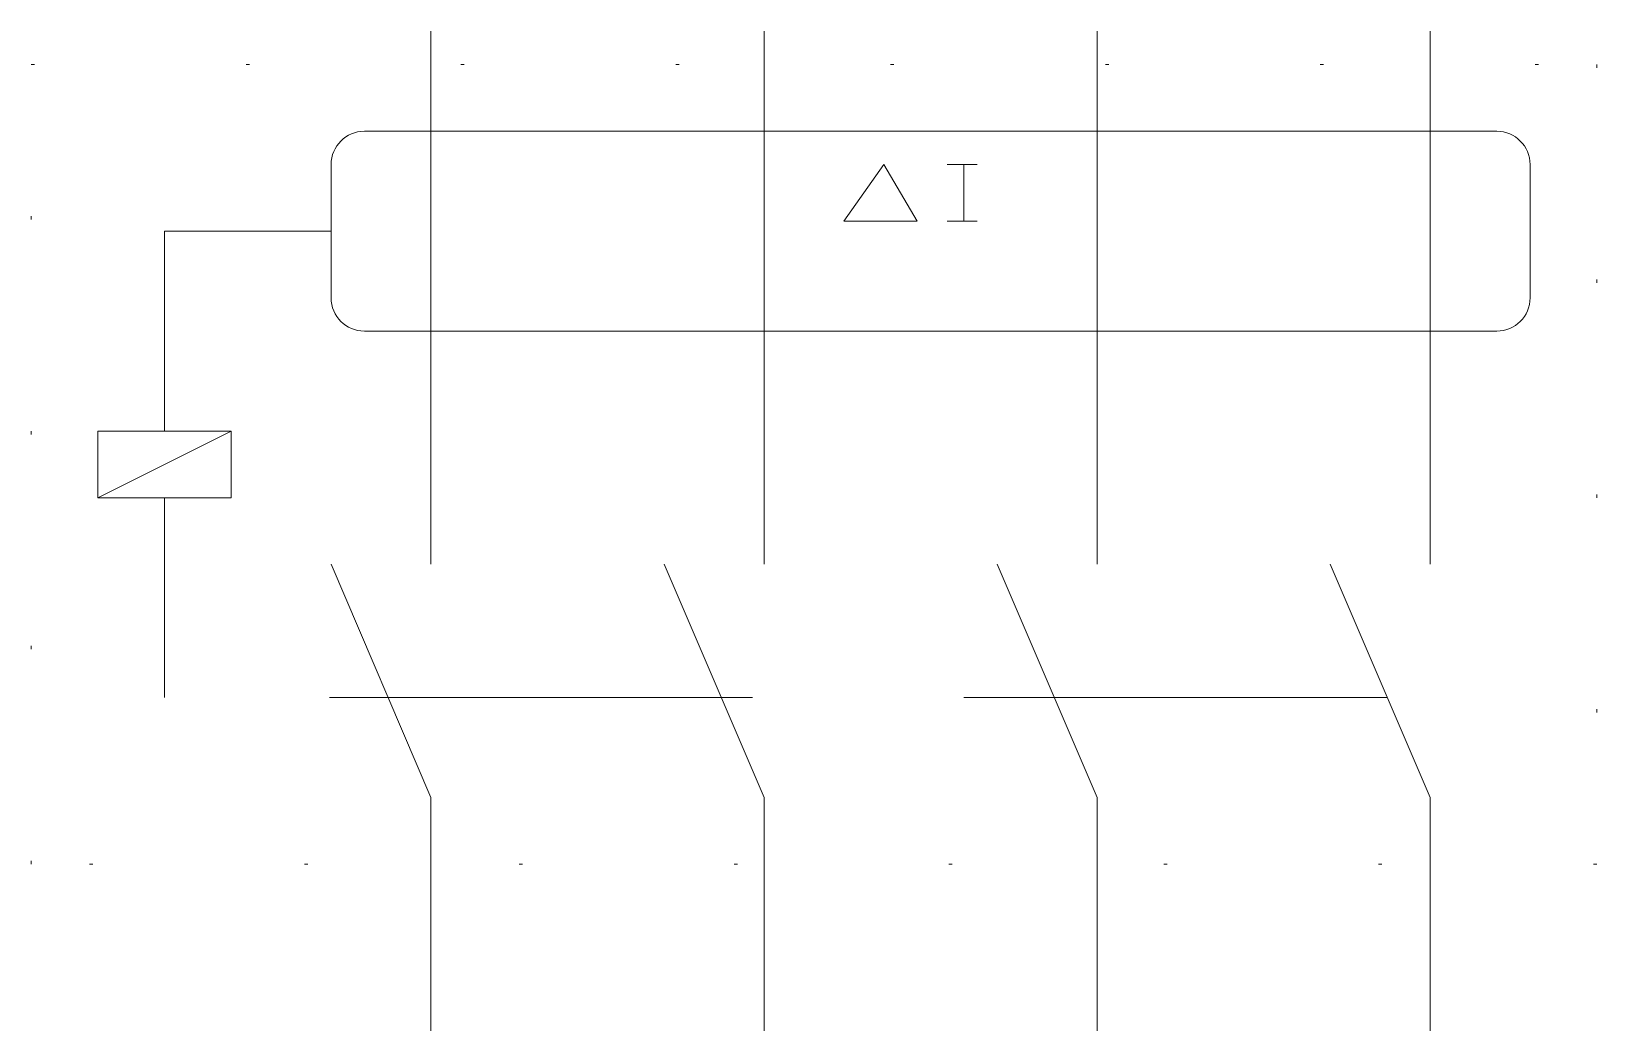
# Model space of a CAD drawing. Extents: x -12 to 35, y -10 to 20.
import ezdxf

# ---------------------------------------------------------------- set-up
doc = ezdxf.new("R2010")
doc.units = 0
doc.linetypes.add('DASHED', pattern=[19.05, 12.7, -6.35])
doc.linetypes.add('DOT', pattern=[6.35, 0, -6.35])
doc.layers.get('0').update_dxf_attribs({"linetype": 'CONTINUOUS', "lineweight": 0})

msp = doc.modelspace()

# ---------------------------------------------------------------- linework, layer by layer
at = {"linetype": 'CONTINUOUS'}
for p, q in [((0, 20), (0, 4)), ((10, 4), (10, 20)), ((20, 20), (20, 4)), ((30, 4), (30, 20)), ((-2, 17), (32, 17)), ((-3, 12), (-3, 16)), ((12.4, 14.3), (13.6, 16)), ((13.6, 16), (14.6, 14.3)), ((16.4, 16), (15.5, 16)), ((16, 16), (16, 14.3)), ((33, 16), (33, 12)), ((14.6, 14.3), (12.4, 14.3)), ((15.5, 14.3), (16.4, 14.3)), ((32, 11), (-2, 11)), ((-10, 8), (-6, 8)), ((-10, 6), (-10, 8)), ((-6, 8), (-10, 6)), ((-6, 8), (-6, 6)), ((-6, 6), (-10, 6)), ((0, -3), (-3, 4)), ((10, -3), (7, 4)), ((17, 4), (20, -3)), ((30, -3), (27, 4)), ((0, -3), (0, -10)), ((10, -10), (10, -3)), ((20, -3), (20, -10)), ((30, -10), (30, -3))]:
    msp.add_line(p, q, dxfattribs=at)
at = {"color": 8, "linetype": 'DOT', "lineweight": 18}
for p, q in [((-12, 19), (35, 19)), ((-12, -5), (-12, 19)), ((35, 19), (35, -5)), ((35, -5), (-12, -5))]:
    msp.add_line(p, q, dxfattribs=at)
at = {"linetype": 'DASHED'}
for p, q in [((-3, 14), (-8, 14)), ((-8, 14), (-8, 8)), ((-8, 0), (-8, 6)), ((28.7, 0), (-8, 0))]:
    msp.add_line(p, q, dxfattribs=at)
at = {"linetype": 'CONTINUOUS'}
for centre, start, end in [((-2, 16), 90, 180), ((32, 16), 0, 90), ((-2, 12), 180, 270), ((32, 12), 270, 0)]:
    msp.add_arc(centre, 1, start, end, dxfattribs=at)

doc.saveas('drawing.dxf')
